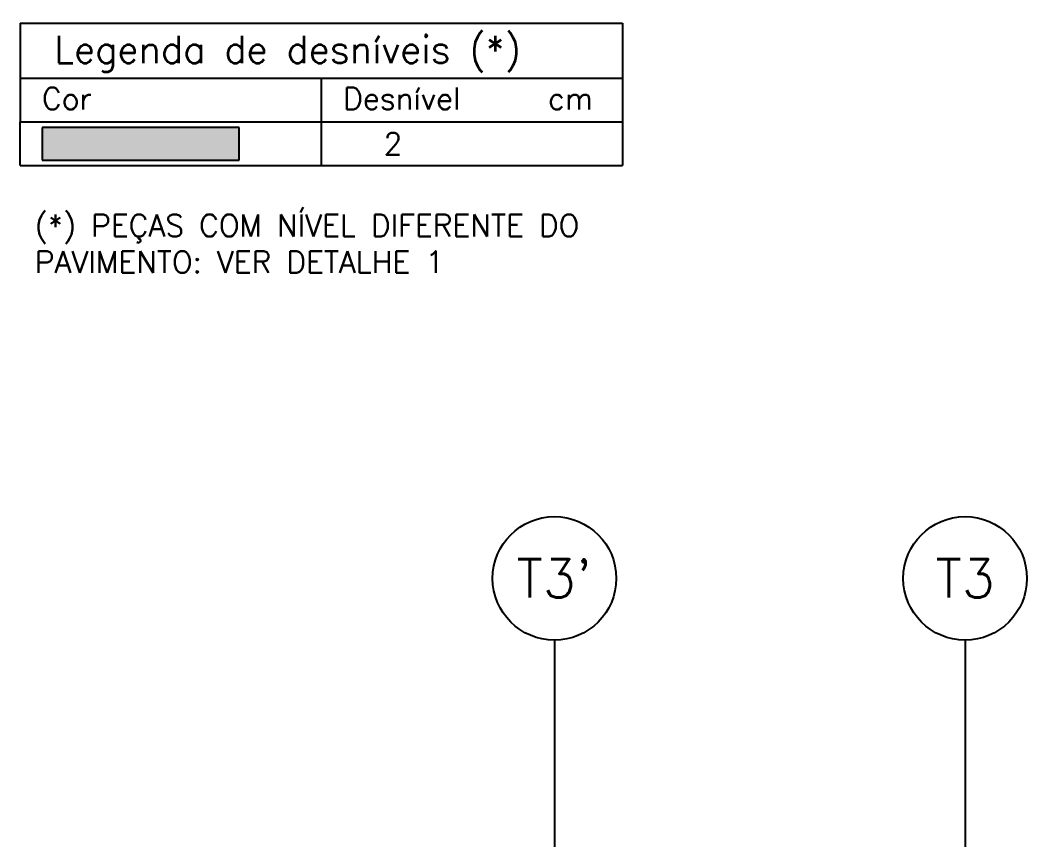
# Model space of a CAD drawing. Header units: millimetres. Extents: x -832 to 3668, y -1574 to 5296.
# Drawn here: x 691.5 to 1151.2, y 1327.4 to 1701.7 of the extents above; entities that cross this region are included whole.
import ezdxf
from ezdxf.enums import TextEntityAlignment as Align

# ---------------------------------------------------------------- set-up
doc = ezdxf.new("R2010")
doc.units = ezdxf.units.MM
doc.header["$LTSCALE"] = 50
doc.linetypes.add('EIXO', pattern=[6.8, 6, -0.4, 0, -0.4])
for name, color, linetype in [('F-DESNIVEL-1', 254, 'Continuous'), ('F-EIXO', 12, 'EIXO'), ('F-TABELA-NÍVEIS', 1, 'Continuous'), ('F-TEXTO', 6, 'Continuous')]:
    doc.layers.add(name, color=color, linetype=linetype)
doc.layers.add('F-DESNIVEL-2', color=7, linetype='Continuous', true_color=0xffd1e8)
doc.styles.add('MCP', font='romans.shx')
doc.styles.add('ROMANS', font='romans.shx')
pattern_1 = [(0, (0, 0), (0, 6.985), [5.08, -1.905]), (90, (0, 0), (-6.985, 4e-16), [5.08, -1.905])]

# ---------------------------------------------------------------- blocks, each defined once
blk = doc.blocks.new('*U8')
at = {"layer": 'F-EIXO'}
blk.add_line((0, 0), (0, -556.59), dxfattribs=at)
at = {"layer": 'F-EIXO', "color": 2, "linetype": 'Continuous'}
blk.add_circle((0, 28.21), 28.21, dxfattribs=at)
at = {"layer": 'F-TEXTO', "style": 'ROMANS'}
blk.add_attdef('EIXO', text='', height=17.5, rotation=360, dxfattribs=at).set_placement((0, 28.21), align=Align.MIDDLE_CENTER)

msp = doc.modelspace()

# ---------------------------------------------------------------- hatches: boundary and pattern name
h = msp.add_hatch()
h.set_pattern_fill('ANGLE', color=256)
h.set_pattern_definition(pattern_1)
h.paths.add_polyline_path([(704.59, 1673.1), (956.97, 1673.1), (956.97, 1701.67), (704.59, 1701.67)], flags=9)
h = msp.add_hatch()
h.set_pattern_fill('ANGLE', color=256)
h.set_pattern_definition(pattern_1)
h.paths.add_polyline_path([(700.42, 1658.36), (728.76, 1658.36), (728.76, 1673.36), (700.42, 1673.36)], flags=9)
h = msp.add_hatch()
h.set_pattern_fill('ANGLE', color=256)
h.set_pattern_definition(pattern_1)
h.paths.add_polyline_path([(838.4, 1658.36), (900.54, 1658.36), (900.54, 1673.36), (838.4, 1673.36)], flags=9)
h = msp.add_hatch()
h.set_pattern_fill('ANGLE', color=256)
h.set_pattern_definition(pattern_1)
h.paths.add_polyline_path([(932.29, 1659.19), (955.15, 1659.19), (955.15, 1669.19), (932.29, 1669.19)], flags=9)
h = msp.add_hatch()
h.set_pattern_fill('ANGLE', color=256)
h.set_pattern_definition(pattern_1)
h.paths.add_polyline_path([(856.38, 1637.73), (868.05, 1637.73), (868.05, 1652.73), (856.38, 1652.73)], flags=25)
h = msp.add_hatch()
h.set_pattern_fill('ANGLE', color=256)
h.set_pattern_definition(pattern_1)
h.paths.add_polyline_path([(856.38, 1637.73), (868.05, 1637.73), (868.05, 1652.73), (856.38, 1652.73)], flags=25)
h = msp.add_hatch()
h.set_pattern_fill('ANGLE', color=256)
h.set_pattern_definition(pattern_1)
h.paths.add_polyline_path([(695.73, 1581.85), (955.49, 1581.85), (955.49, 1615.42), (695.73, 1615.42)], flags=9)
h = msp.add_hatch()
h.set_pattern_fill('ANGLE', color=256)
h.set_pattern_definition(pattern_1)
h.paths.add_polyline_path([(913.16, 1432.85), (957.75, 1432.85), (957.75, 1464.1), (913.16, 1464.1)], flags=9)
h = msp.add_hatch()
h.set_pattern_fill('ANGLE', color=256)
h.set_pattern_definition(pattern_1)
h.paths.add_polyline_path([(1105.25, 1433.69), (1140.66, 1433.69), (1140.66, 1459.94), (1105.25, 1459.94)], flags=9)

# ---------------------------------------------------------------- linework, layer by layer
at = {"layer": 'F-DESNIVEL-1', "linetype": 'Continuous'}
for points in [[(701.49, 1637.73), (791.49, 1637.73), (791.49, 1652.73)], [(701.49, 1637.73), (791.49, 1652.73), (701.49, 1652.73)]]:
    msp.add_solid(points, dxfattribs=at)
at = {"layer": 'F-DESNIVEL-2'}
msp.add_solid([(701.49, 1637.73), (701.49, 1652.73), (701.49, 1637.73)], dxfattribs=at)
at = {"layer": 'F-TABELA-NÍVEIS'}
for p, q in [((691.49, 1700.23), (691.49, 1655.23)), ((691.49, 1700.23), (966.49, 1700.23)), ((966.49, 1700.23), (966.49, 1675.23)), ((691.49, 1675.23), (966.49, 1675.23)), ((828.99, 1675.23), (828.99, 1655.23)), ((966.49, 1675.23), (966.49, 1655.23)), ((691.49, 1655.23), (966.49, 1655.23)), ((691.49, 1635.23), (691.49, 1655.23)), ((828.99, 1655.23), (828.99, 1635.23)), ((966.49, 1655.23), (966.49, 1635.23)), ((791.49, 1652.73), (701.49, 1652.73)), ((701.49, 1652.73), (701.49, 1637.73)), ((791.49, 1637.73), (791.49, 1652.73)), ((701.49, 1637.73), (791.49, 1637.73)), ((691.49, 1635.23), (966.49, 1635.23))]:
    msp.add_line(p, q, dxfattribs=at)

# ---------------------------------------------------------------- block references
at = {"layer": 'F-EIXO', "linetype": 'Continuous'}
for p, values in [((935.46, 1418.6), {'EIXO': "T3'"}), ((1122.96, 1418.6), {'EIXO': 'T3'})]:
    msp.add_blockref('*U8', p, dxfattribs=at).add_auto_attribs(values)

# ---------------------------------------------------------------- texts
at = {"layer": 'F-TABELA-NÍVEIS', "color": 3, "style": 'MCP'}
msp.add_text('Legenda de desníveis (*)', height=12.5, dxfattribs=at).set_placement((706.97, 1682.03))
at = {"layer": 'F-TABELA-NÍVEIS', "color": 2, "style": 'MCP'}
for s, p in [('Cor', (701.49, 1660.86)), ('Desnível', (838.99, 1660.86)), ('cm', (932.53, 1660.86)), ('2', (857.45, 1640.23))]:
    msp.add_text(s, height=10, dxfattribs=at).set_placement(p)
at = {"layer": 'F-TABELA-NÍVEIS', "style": 'MCP'}
msp.add_text('2', height=10, dxfattribs=at).set_placement((857.45, 1640.23))
at = {"layer": 'F-TABELA-NÍVEIS', "color": 2, "insert": (698.23, 1612.92), "char_height": 10, "width": 276.9593, "attachment_point": 1, "style": 'MCP'}
msp.add_mtext('(*) PEÇAS COM NÍVEL DIFERENTE DO PAVIMENTO: VER DETALHE 1', dxfattribs=at)

doc.saveas('drawing.dxf')
